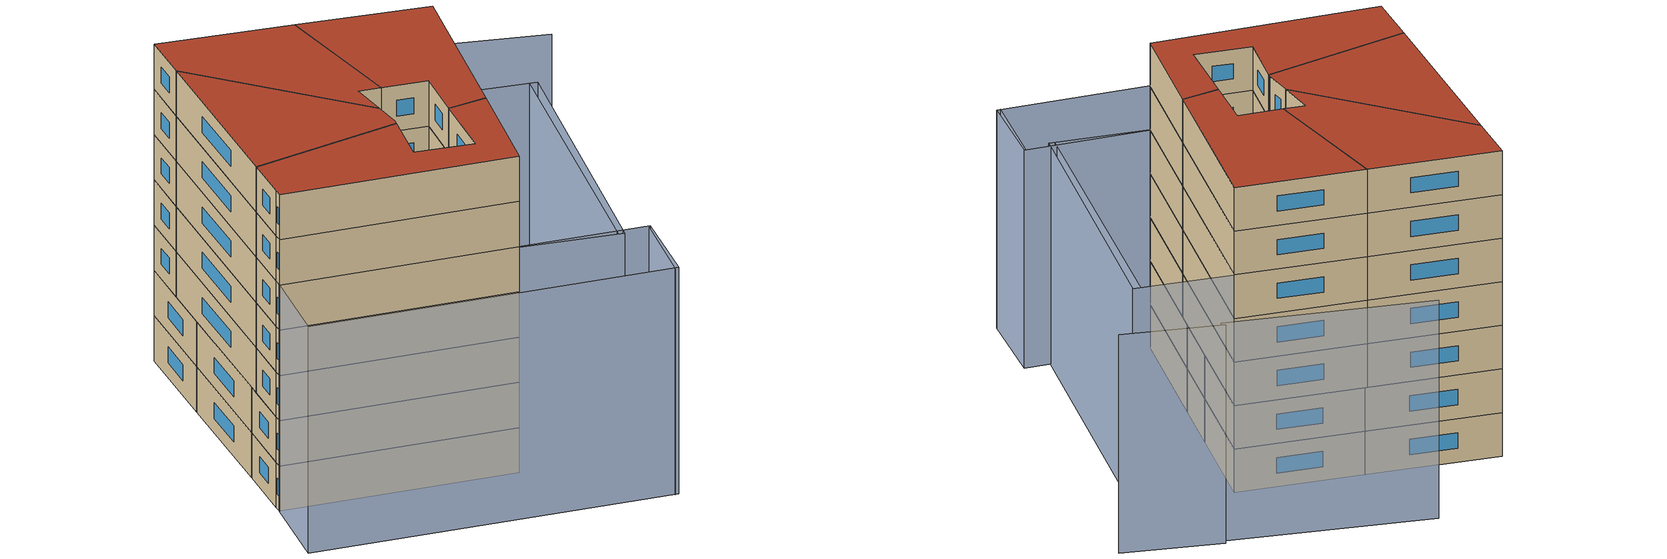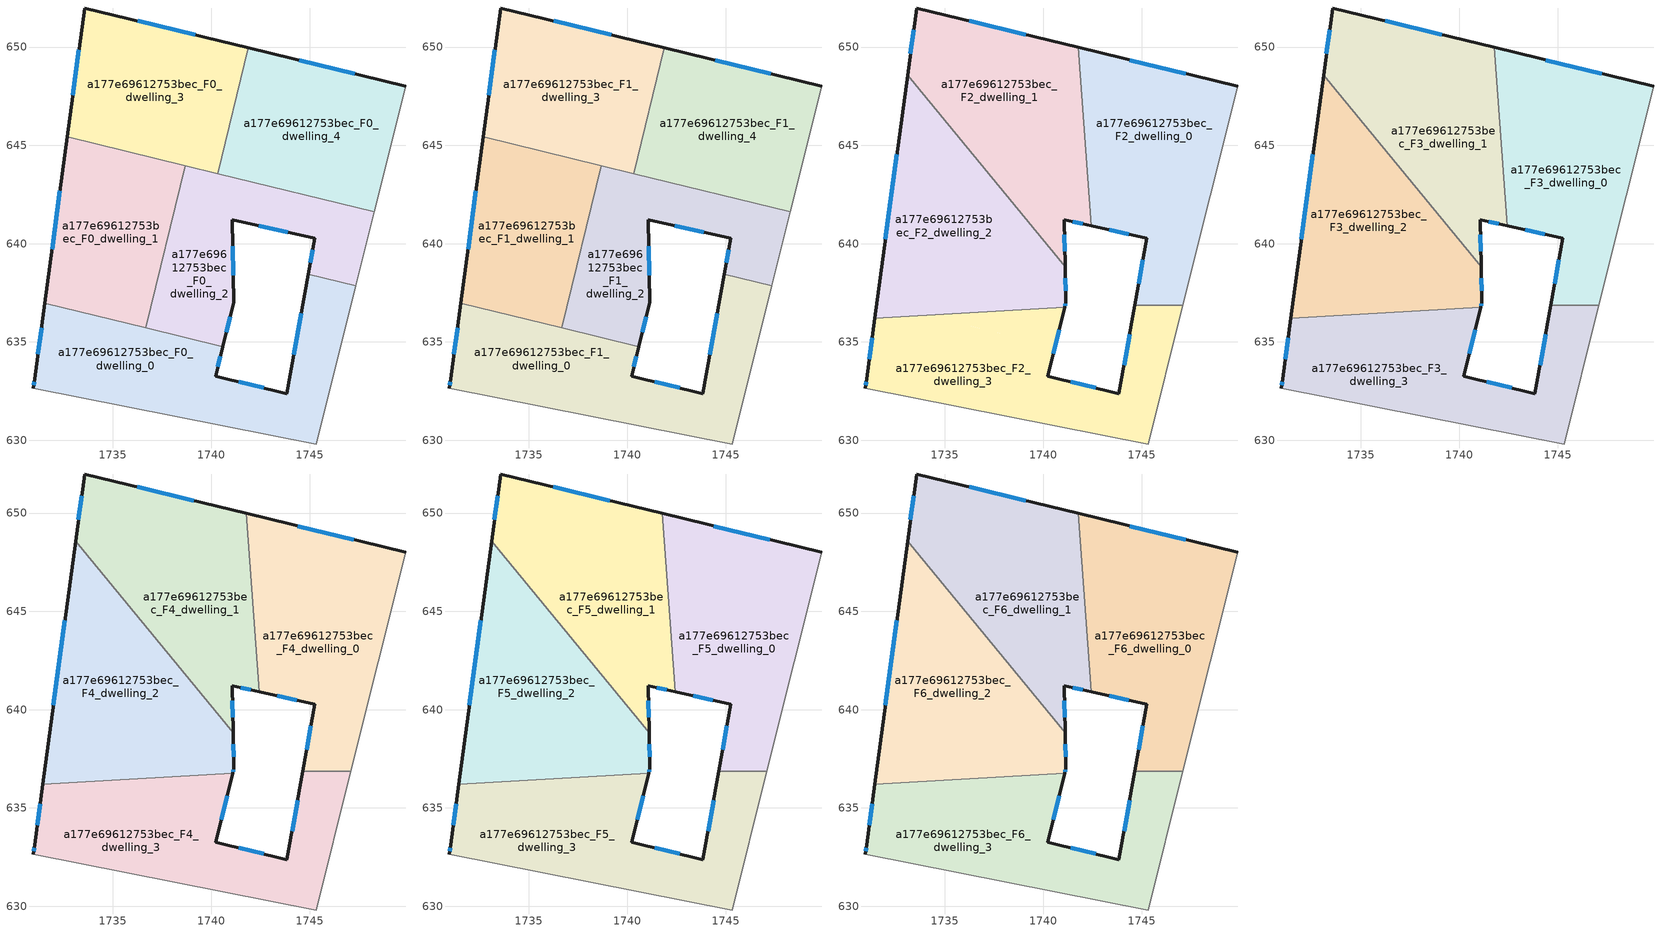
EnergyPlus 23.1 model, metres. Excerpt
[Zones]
a177e69612753bec_F0_dwelling_0
 floor ground (EU_floor_Construction): 1747.35,637.85 1745.34,629.81 1730.96,632.65 1731.02,633.12 1731.54,636.97 1740.59,634.76 1740.22,633.26 1743.85,632.37 1744.93,638.44 z0
 wall outside (EU_wall_Construction): 1731.54,636.97 1731.02,633.12 1730.96,632.65 / 1744.93,638.44 1743.85,632.37 1740.22,633.26 1740.59,634.76 z0:3
 wall adiabatic (EU_wall_Construction): 1730.96,632.65 1745.34,629.81 1747.35,637.85 z0:3
 wall to a177e69612753bec_F0_dwelling_2 (EU_wall_Construction): 1747.35,637.85 1744.93,638.44 / 1740.59,634.76 1736.68,635.72 z0:3
 wall to a177e69612753bec_F0_dwelling_1 (EU_wall_Construction): 1736.68,635.72 1731.54,636.97 z0:3
 window (EU_Window_Construction): 1731,632.97 1730.98,632.81 / 1731.37,635.72 1731.19,634.37 / 1740.34,633.75 1740.47,634.28 / 1742.67,632.66 1741.4,632.98 / 1744.58,636.47 1744.2,634.34 z0.97:2.03
a177e69612753bec_F0_dwelling_1
 floor ground (EU_floor_Construction): 1738.69,643.96 1736.68,635.72 1731.54,636.97 1732.68,645.43 z0
 wall outside (EU_wall_Construction): 1732.68,645.43 1731.54,636.97 z0:3
 wall to a177e69612753bec_F0_dwelling_2 (EU_wall_Construction): 1736.68,635.72 1738.69,643.96 z0:3
 wall to a177e69612753bec_F0_dwelling_3 (EU_wall_Construction): 1738.69,643.96 1732.68,645.43 z0:3
 window (EU_Window_Construction): 1732.31,642.69 1731.91,639.71 z0.97:2.03
a177e69612753bec_F0_dwelling_2
 floor ground (EU_floor_Construction): 1748.29,641.62 1747.35,637.85 1744.93,638.44 1745.26,640.28 1741.06,641.22 1741.15,637.02 1740.59,634.76 1736.68,635.72 1738.69,643.96 z0
 wall outside (EU_wall_Construction): 1740.59,634.76 1741.15,637.02 1741.06,641.22 1745.26,640.28 1744.93,638.44 z0:3
 wall adiabatic (EU_wall_Construction): 1747.35,637.85 1748.29,641.62 z0:3
 wall to a177e69612753bec_F0_dwelling_4 (EU_wall_Construction): 1748.29,641.62 1740.32,643.56 z0:3
 wall to a177e69612753bec_F0_dwelling_3 (EU_wall_Construction): 1740.32,643.56 1738.69,643.96 z0:3
 window (EU_Window_Construction): 1745.15,639.69 1745.04,639.04 / 1742.42,640.92 1743.9,640.59 / 1741.12,638.39 1741.09,639.86 / 1740.77,635.5 1740.97,636.29 z0.97:2.03
a177e69612753bec_F0_dwelling_3
 floor ground (EU_floor_Construction): 1741.88,649.96 1740.32,643.56 1732.68,645.43 1733.56,651.98 z0
 wall outside (EU_wall_Construction): 1741.88,649.96 1733.56,651.98 1732.68,645.43 z0:3
 wall to a177e69612753bec_F0_dwelling_4 (EU_wall_Construction): 1740.32,643.56 1741.88,649.96 z0:3
 window (EU_Window_Construction): 1739.18,650.61 1736.26,651.33 / 1733.27,649.86 1732.96,647.55 z0.97:2.03
a177e69612753bec_F0_dwelling_4
 floor ground (EU_floor_Construction): 1749.88,648 1748.29,641.62 1740.32,643.56 1741.88,649.96 z0
 wall outside (EU_wall_Construction): 1749.88,648 1741.88,649.96 z0:3
 wall adiabatic (EU_wall_Construction): 1748.29,641.62 1749.88,648 z0:3
 window (EU_Window_Construction): 1747.29,648.64 1744.47,649.32 z0.97:2.03
a177e69612753bec_F1_dwelling_0
 floor to a177e69612753bec_F0_dwelling_0 (EU_floor_Construction): 1747.35,637.85 1745.34,629.81 1730.96,632.65 1731.02,633.12 1731.54,636.97 1740.59,634.76 1740.22,633.26 1743.85,632.37 1744.93,638.44 z3
 wall outside (EU_wall_Construction): 1731.54,636.97 1731.02,633.12 1730.96,632.65 / 1744.93,638.44 1743.85,632.37 1740.22,633.26 1740.59,634.76 z3:6
 wall adiabatic (EU_wall_Construction): 1730.96,632.65 1745.34,629.81 1747.35,637.85 z3:6
 wall to a177e69612753bec_F1_dwelling_2 (EU_wall_Construction): 1747.35,637.85 1744.93,638.44 / 1740.59,634.76 1736.68,635.72 z3:6
 wall to a177e69612753bec_F1_dwelling_1 (EU_wall_Construction): 1736.68,635.72 1731.54,636.97 z3:6
 window (EU_Window_Construction): 1731,632.97 1730.98,632.81 / 1731.37,635.72 1731.19,634.37 / 1740.34,633.75 1740.47,634.28 / 1742.67,632.66 1741.4,632.98 / 1744.58,636.47 1744.2,634.34 z3.97:5.03
a177e69612753bec_F1_dwelling_1
 floor to a177e69612753bec_F0_dwelling_1 (EU_floor_Construction): 1738.69,643.96 1736.68,635.72 1731.54,636.97 1732.68,645.43 z3
 wall outside (EU_wall_Construction): 1732.68,645.43 1731.54,636.97 z3:6
 wall to a177e69612753bec_F1_dwelling_2 (EU_wall_Construction): 1736.68,635.72 1738.69,643.96 z3:6
 wall to a177e69612753bec_F1_dwelling_3 (EU_wall_Construction): 1738.69,643.96 1732.68,645.43 z3:6
 window (EU_Window_Construction): 1732.31,642.69 1731.91,639.71 z3.97:5.03
a177e69612753bec_F1_dwelling_2
 floor to a177e69612753bec_F0_dwelling_2 (EU_floor_Construction): 1748.29,641.62 1747.35,637.85 1744.93,638.44 1745.26,640.28 1741.06,641.22 1741.15,637.02 1740.59,634.76 1736.68,635.72 1738.69,643.96 z3
 wall outside (EU_wall_Construction): 1740.59,634.76 1741.15,637.02 1741.06,641.22 1745.26,640.28 1744.93,638.44 z3:6
 wall adiabatic (EU_wall_Construction): 1747.35,637.85 1748.29,641.62 z3:6
 wall to a177e69612753bec_F1_dwelling_4 (EU_wall_Construction): 1748.29,641.62 1740.32,643.56 z3:6
 wall to a177e69612753bec_F1_dwelling_3 (EU_wall_Construction): 1740.32,643.56 1738.69,643.96 z3:6
 window (EU_Window_Construction): 1745.15,639.69 1745.04,639.04 / 1742.42,640.92 1743.9,640.59 / 1741.12,638.39 1741.09,639.86 / 1740.77,635.5 1740.97,636.29 z3.97:5.03
a177e69612753bec_F1_dwelling_3
 floor to a177e69612753bec_F0_dwelling_3 (EU_floor_Construction): 1741.88,649.96 1740.32,643.56 1732.68,645.43 1733.56,651.98 z3
 wall outside (EU_wall_Construction): 1741.88,649.96 1733.56,651.98 1732.68,645.43 z3:6
 wall to a177e69612753bec_F1_dwelling_4 (EU_wall_Construction): 1740.32,643.56 1741.88,649.96 z3:6
 window (EU_Window_Construction): 1739.18,650.61 1736.26,651.33 / 1733.27,649.86 1732.96,647.55 z3.97:5.03
a177e69612753bec_F1_dwelling_4
 floor to a177e69612753bec_F0_dwelling_4 (EU_floor_Construction): 1749.88,648 1748.29,641.62 1740.32,643.56 1741.88,649.96 z3
 wall outside (EU_wall_Construction): 1749.88,648 1741.88,649.96 z3:6
 wall adiabatic (EU_wall_Construction): 1748.29,641.62 1749.88,648 z3:6
 window (EU_Window_Construction): 1747.29,648.64 1744.47,649.32 z3.97:5.03
a177e69612753bec_F2_dwelling_0
 floor to a177e69612753bec_F1_dwelling_4 (EU_floor_Construction): 1749.88,648 1748.29,641.62 1742.29,643.08 1741.81,649.66 1741.88,649.95 z6
 floor to a177e69612753bec_F1_dwelling_2 (EU_floor_Construction): 1748.29,641.62 1747.35,637.85 1744.93,638.44 1745.26,640.28 1742.45,640.91 1742.29,643.08 z6
 floor to a177e69612753bec_F1_dwelling_3 (EU_floor_Construction): 1741.88,649.95 1741.81,649.66 1741.79,649.98 z6
 floor to a177e69612753bec_F1_dwelling_0 (EU_floor_Construction): 1747.35,637.85 1747.1,636.86 1744.65,636.86 1744.93,638.44 z6
 wall outside (EU_wall_Construction): 1742.45,640.91 1745.26,640.28 1744.65,636.86 / 1749.88,648 1741.79,649.98 z6:9
 wall to a177e69612753bec_F2_dwelling_3 (EU_wall_Construction): 1744.65,636.86 1747.1,636.86 z6:9
 wall to a177e69612753bec_F2_dwelling_1 (EU_wall_Construction): 1741.79,649.98 1742.45,640.91 z6:9
 wall adiabatic (EU_wall_Construction): 1747.1,636.86 1749.88,648 z6:9
 window (EU_Window_Construction): 1745.06,639.17 1744.85,637.97 / 1743.36,640.71 1744.35,640.49 / 1747.26,648.64 1744.41,649.34 z6.97:8.03
a177e69612753bec_F2_dwelling_1
 floor to a177e69612753bec_F1_dwelling_3 (EU_floor_Construction): 1741.79,649.98 1741.81,649.66 1740.32,643.56 1736.43,644.51 1733.1,648.56 1733.56,651.98 z6
 floor to a177e69612753bec_F1_dwelling_4 (EU_floor_Construction): 1741.81,649.66 1742.29,643.08 1740.32,643.56 z6
 floor to a177e69612753bec_F1_dwelling_1 (EU_floor_Construction): 1738.69,643.96 1738.28,642.28 1736.43,644.51 z6
 floor to a177e69612753bec_F1_dwelling_2 (EU_floor_Construction): 1742.29,643.08 1742.45,640.91 1741.06,641.22 1741.11,638.84 1738.28,642.28 1738.69,643.96 z6
 wall outside (EU_wall_Construction): 1741.11,638.84 1741.06,641.22 1742.45,640.91 / 1741.79,649.98 1733.56,651.98 1733.1,648.56 z6:9
 wall to a177e69612753bec_F2_dwelling_2 (EU_wall_Construction): 1733.1,648.56 1741.11,638.84 z6:9
 window (EU_Window_Construction): 1741.51,641.12 1742,641.01 / 1741.09,639.61 1741.08,640.45 / 1733.41,650.87 1733.25,649.67 / 1739.12,650.63 1736.23,651.33 z6.97:8.03
a177e69612753bec_F2_dwelling_2
 floor to a177e69612753bec_F1_dwelling_1 (EU_floor_Construction): 1736.43,644.51 1738.28,642.28 1736.87,636.53 1734.03,636.36 1731.54,636.97 1732.68,645.43 z6
 floor to a177e69612753bec_F1_dwelling_2 (EU_floor_Construction): 1738.28,642.28 1741.11,638.84 1741.15,637.02 1741.08,636.76 1736.87,636.53 z6
 floor to a177e69612753bec_F1_dwelling_3 (EU_floor_Construction): 1733.1,648.56 1736.43,644.51 1732.68,645.43 z6
 floor to a177e69612753bec_F1_dwelling_0 (EU_floor_Construction): 1734.03,636.36 1731.44,636.22 1731.54,636.97 z6
 wall outside (EU_wall_Construction): 1741.08,636.76 1741.15,637.02 1741.11,638.84 / 1733.1,648.56 1731.44,636.22 z6:9
 wall to a177e69612753bec_F2_dwelling_3 (EU_wall_Construction): 1731.44,636.22 1741.08,636.76 z6:9
 window (EU_Window_Construction): 1741.14,637.61 1741.12,638.25 / 1741.11,636.85 1741.13,636.94 / 1732.56,644.56 1731.97,640.22 z6.97:8.03
a177e69612753bec_F2_dwelling_3
 floor to a177e69612753bec_F1_dwelling_0 (EU_floor_Construction): 1747.1,636.86 1745.34,629.81 1730.96,632.65 1731.02,633.12 1731.44,636.22 1734.03,636.36 1740.59,634.76 1740.22,633.26 1743.85,632.37 1744.65,636.86 z6
 floor to a177e69612753bec_F1_dwelling_1 (EU_floor_Construction): 1736.87,636.53 1736.68,635.72 1734.03,636.36 z6
 floor to a177e69612753bec_F1_dwelling_2 (EU_floor_Construction): 1741.08,636.76 1740.59,634.76 1736.68,635.72 1736.87,636.53 z6
 wall outside (EU_wall_Construction): 1744.65,636.86 1743.85,632.37 1740.22,633.26 1741.08,636.76 / 1731.44,636.22 1731.02,633.12 1730.96,632.65 z6:9
 wall adiabatic (EU_wall_Construction): 1730.96,632.65 1745.34,629.81 1747.1,636.86 z6:9
 window (EU_Window_Construction): 1740.5,634.4 1740.8,635.63 / 1742.67,632.66 1741.4,632.98 / 1744.39,635.41 1744.11,633.83 / 1731,632.97 1730.98,632.81 / 1731.3,635.21 1731.15,634.13 z6.97:8.03
a177e69612753bec_F3_dwelling_0
 floor to a177e69612753bec_F2_dwelling_0 (EU_floor_Construction): 1749.88,648 1747.1,636.86 1744.65,636.86 1745.26,640.28 1742.45,640.91 1741.79,649.98 z9
 wall outside (EU_wall_Construction): 1742.45,640.91 1745.26,640.28 1744.65,636.86 / 1749.88,648 1741.79,649.98 z9:12
 wall to a177e69612753bec_F3_dwelling_3 (EU_wall_Construction): 1744.65,636.86 1747.1,636.86 z9:12
 wall to a177e69612753bec_F3_dwelling_1 (EU_wall_Construction): 1741.79,649.98 1742.45,640.91 z9:12
 wall adiabatic (EU_wall_Construction): 1747.1,636.86 1749.88,648 z9:12
 window (EU_Window_Construction): 1745.06,639.17 1744.85,637.97 / 1743.36,640.71 1744.35,640.49 / 1747.26,648.64 1744.41,649.34 z9.97:11.03
a177e69612753bec_F3_dwelling_1
 floor to a177e69612753bec_F2_dwelling_1 (EU_floor_Construction): 1741.79,649.98 1742.45,640.91 1741.06,641.22 1741.11,638.84 1733.1,648.56 1733.56,651.98 z9
 wall outside (EU_wall_Construction): 1741.11,638.84 1741.06,641.22 1742.45,640.91 / 1741.79,649.98 1733.56,651.98 1733.1,648.56 z9:12
 wall to a177e69612753bec_F3_dwelling_2 (EU_wall_Construction): 1733.1,648.56 1741.11,638.84 z9:12
 window (EU_Window_Construction): 1741.51,641.12 1742,641.01 / 1741.09,639.61 1741.08,640.45 / 1733.41,650.87 1733.25,649.67 / 1739.12,650.63 1736.23,651.33 z9.97:11.03
a177e69612753bec_F3_dwelling_2
 floor to a177e69612753bec_F2_dwelling_2 (EU_floor_Construction): 1733.1,648.56 1741.11,638.84 1741.15,637.02 1741.08,636.76 1731.44,636.22 z9
 wall outside (EU_wall_Construction): 1741.08,636.76 1741.15,637.02 1741.11,638.84 / 1733.1,648.56 1731.44,636.22 z9:12
 wall to a177e69612753bec_F3_dwelling_3 (EU_wall_Construction): 1731.44,636.22 1741.08,636.76 z9:12
 window (EU_Window_Construction): 1741.14,637.61 1741.12,638.25 / 1741.11,636.85 1741.13,636.94 / 1732.56,644.56 1731.97,640.22 z9.97:11.03
a177e69612753bec_F3_dwelling_3
 floor to a177e69612753bec_F2_dwelling_3 (EU_floor_Construction): 1747.1,636.86 1745.34,629.81 1730.96,632.65 1731.02,633.12 1731.44,636.22 1741.08,636.76 1740.22,633.26 1743.85,632.37 1744.65,636.86 z9
 wall outside (EU_wall_Construction): 1744.65,636.86 1743.85,632.37 1740.22,633.26 1741.08,636.76 / 1731.44,636.22 1731.02,633.12 1730.96,632.65 z9:12
 wall adiabatic (EU_wall_Construction): 1730.96,632.65 1745.34,629.81 1747.1,636.86 z9:12
 window (EU_Window_Construction): 1740.5,634.4 1740.8,635.63 / 1742.67,632.66 1741.4,632.98 / 1744.39,635.41 1744.11,633.83 / 1731,632.97 1730.98,632.81 / 1731.3,635.21 1731.15,634.13 z9.97:11.03
a177e69612753bec_F4_dwelling_0
 floor to a177e69612753bec_F3_dwelling_0 (EU_floor_Construction): 1749.88,648 1747.1,636.86 1744.65,636.86 1745.26,640.28 1742.45,640.91 1741.79,649.98 z12
 wall outside (EU_wall_Construction): 1742.45,640.91 1745.26,640.28 1744.65,636.86 / 1749.88,648 1741.79,649.98 z12:15
 wall to a177e69612753bec_F4_dwelling_3 (EU_wall_Construction): 1744.65,636.86 1747.1,636.86 z12:15
 wall to a177e69612753bec_F4_dwelling_1 (EU_wall_Construction): 1741.79,649.98 1742.45,640.91 z12:15
 wall adiabatic (EU_wall_Construction): 1747.1,636.86 1749.88,648 z12:15
 window (EU_Window_Construction): 1745.06,639.17 1744.85,637.97 / 1743.36,640.71 1744.35,640.49 / 1747.26,648.64 1744.41,649.34 z12.97:14.03
a177e69612753bec_F4_dwelling_1
 floor to a177e69612753bec_F3_dwelling_1 (EU_floor_Construction): 1741.79,649.98 1742.45,640.91 1741.06,641.22 1741.11,638.84 1733.1,648.56 1733.56,651.98 z12
 wall outside (EU_wall_Construction): 1741.11,638.84 1741.06,641.22 1742.45,640.91 / 1741.79,649.98 1733.56,651.98 1733.1,648.56 z12:15
 wall to a177e69612753bec_F4_dwelling_2 (EU_wall_Construction): 1733.1,648.56 1741.11,638.84 z12:15
 window (EU_Window_Construction): 1741.51,641.12 1742,641.01 / 1741.09,639.61 1741.08,640.45 / 1733.41,650.87 1733.25,649.67 / 1739.12,650.63 1736.23,651.33 z12.97:14.03
a177e69612753bec_F4_dwelling_2
 floor to a177e69612753bec_F3_dwelling_2 (EU_floor_Construction): 1733.1,648.56 1741.11,638.84 1741.15,637.02 1741.08,636.76 1731.44,636.22 z12
 wall outside (EU_wall_Construction): 1741.08,636.76 1741.15,637.02 1741.11,638.84 / 1733.1,648.56 1731.44,636.22 z12:15
 wall to a177e69612753bec_F4_dwelling_3 (EU_wall_Construction): 1731.44,636.22 1741.08,636.76 z12:15
 window (EU_Window_Construction): 1741.14,637.61 1741.12,638.25 / 1741.11,636.85 1741.13,636.94 / 1732.56,644.56 1731.97,640.22 z12.97:14.03
a177e69612753bec_F4_dwelling_3
 floor to a177e69612753bec_F3_dwelling_3 (EU_floor_Construction): 1747.1,636.86 1745.34,629.81 1730.96,632.65 1731.02,633.12 1731.44,636.22 1741.08,636.76 1740.22,633.26 1743.85,632.37 1744.65,636.86 z12
 wall outside (EU_wall_Construction): 1744.65,636.86 1743.85,632.37 1740.22,633.26 1741.08,636.76 / 1731.44,636.22 1731.02,633.12 1730.96,632.65 z12:15
 wall adiabatic (EU_wall_Construction): 1730.96,632.65 1745.34,629.81 1747.1,636.86 z12:15
 window (EU_Window_Construction): 1740.5,634.4 1740.8,635.63 / 1742.67,632.66 1741.4,632.98 / 1744.39,635.41 1744.11,633.83 / 1731,632.97 1730.98,632.81 / 1731.3,635.21 1731.15,634.13 z12.97:14.03
a177e69612753bec_F5_dwelling_0
 floor to a177e69612753bec_F4_dwelling_0 (EU_floor_Construction): 1749.88,648 1747.1,636.86 1744.65,636.86 1745.26,640.28 1742.45,640.91 1741.79,649.98 z15
 wall outside (EU_wall_Construction): 1742.45,640.91 1745.26,640.28 1744.65,636.86 / 1749.88,648 1741.79,649.98 z15:18
 wall to a177e69612753bec_F5_dwelling_3 (EU_wall_Construction): 1744.65,636.86 1747.1,636.86 z15:18
 wall to a177e69612753bec_F5_dwelling_1 (EU_wall_Construction): 1741.79,649.98 1742.45,640.91 z15:18
 wall adiabatic (EU_wall_Construction): 1747.1,636.86 1749.88,648 z15:18
 window (EU_Window_Construction): 1745.06,639.17 1744.85,637.97 / 1743.36,640.71 1744.35,640.49 / 1747.26,648.64 1744.41,649.34 z15.97:17.03
a177e69612753bec_F5_dwelling_1
 floor to a177e69612753bec_F4_dwelling_1 (EU_floor_Construction): 1741.79,649.98 1742.45,640.91 1741.06,641.22 1741.11,638.84 1733.1,648.56 1733.56,651.98 z15
 wall outside (EU_wall_Construction): 1741.11,638.84 1741.06,641.22 1742.45,640.91 / 1741.79,649.98 1733.56,651.98 1733.1,648.56 z15:18
 wall to a177e69612753bec_F5_dwelling_2 (EU_wall_Construction): 1733.1,648.56 1741.11,638.84 z15:18
 window (EU_Window_Construction): 1741.51,641.12 1742,641.01 / 1741.09,639.61 1741.08,640.45 / 1733.41,650.87 1733.25,649.67 / 1739.12,650.63 1736.23,651.33 z15.97:17.03
a177e69612753bec_F5_dwelling_2
 floor to a177e69612753bec_F4_dwelling_2 (EU_floor_Construction): 1733.1,648.56 1741.11,638.84 1741.15,637.02 1741.08,636.76 1731.44,636.22 z15
 wall outside (EU_wall_Construction): 1741.08,636.76 1741.15,637.02 1741.11,638.84 / 1733.1,648.56 1731.44,636.22 z15:18
 wall to a177e69612753bec_F5_dwelling_3 (EU_wall_Construction): 1731.44,636.22 1741.08,636.76 z15:18
 window (EU_Window_Construction): 1741.14,637.61 1741.12,638.25 / 1741.11,636.85 1741.13,636.94 / 1732.56,644.56 1731.97,640.22 z15.97:17.03
a177e69612753bec_F5_dwelling_3
 floor to a177e69612753bec_F4_dwelling_3 (EU_floor_Construction): 1747.1,636.86 1745.34,629.81 1730.96,632.65 1731.02,633.12 1731.44,636.22 1741.08,636.76 1740.22,633.26 1743.85,632.37 1744.65,636.86 z15
 wall outside (EU_wall_Construction): 1744.65,636.86 1743.85,632.37 1740.22,633.26 1741.08,636.76 / 1731.44,636.22 1731.02,633.12 1730.96,632.65 z15:18
 wall adiabatic (EU_wall_Construction): 1730.96,632.65 1745.34,629.81 1747.1,636.86 z15:18
 window (EU_Window_Construction): 1740.5,634.4 1740.8,635.63 / 1742.67,632.66 1741.4,632.98 / 1744.39,635.41 1744.11,633.83 / 1731,632.97 1730.98,632.81 / 1731.3,635.21 1731.15,634.13 z15.97:17.03
a177e69612753bec_F6_dwelling_0
 floor to a177e69612753bec_F5_dwelling_0 (EU_floor_Construction): 1749.88,648 1747.1,636.86 1744.65,636.86 1745.26,640.28 1742.45,640.91 1741.79,649.98 z18
 wall outside (EU_wall_Construction): 1742.45,640.91 1745.26,640.28 1744.65,636.86 / 1749.88,648 1741.79,649.98 z18:21
 wall to a177e69612753bec_F6_dwelling_3 (EU_wall_Construction): 1744.65,636.86 1747.1,636.86 z18:21
 wall to a177e69612753bec_F6_dwelling_1 (EU_wall_Construction): 1741.79,649.98 1742.45,640.91 z18:21
 wall adiabatic (EU_wall_Construction): 1747.1,636.86 1749.88,648 z18:21
 window (EU_Window_Construction): 1745.06,639.17 1744.85,637.97 / 1743.36,640.71 1744.35,640.49 / 1747.26,648.64 1744.41,649.34 z18.97:20.03
 roof outside (EU_roof_Construction): 1747.1,636.86 1749.88,648 1741.79,649.98 1742.45,640.91 1745.26,640.28 1744.65,636.86 z21
a177e69612753bec_F6_dwelling_1
 floor to a177e69612753bec_F5_dwelling_1 (EU_floor_Construction): 1741.79,649.98 1742.45,640.91 1741.06,641.22 1741.11,638.84 1733.1,648.56 1733.56,651.98 z18
 wall outside (EU_wall_Construction): 1741.11,638.84 1741.06,641.22 1742.45,640.91 / 1741.79,649.98 1733.56,651.98 1733.1,648.56 z18:21
 wall to a177e69612753bec_F6_dwelling_2 (EU_wall_Construction): 1733.1,648.56 1741.11,638.84 z18:21
 window (EU_Window_Construction): 1741.51,641.12 1742,641.01 / 1741.09,639.61 1741.08,640.45 / 1733.41,650.87 1733.25,649.67 / 1739.12,650.63 1736.23,651.33 z18.97:20.03
 roof outside (EU_roof_Construction): 1741.11,638.84 1741.06,641.22 1742.45,640.91 1741.79,649.98 1733.56,651.98 1733.1,648.56 z21
a177e69612753bec_F6_dwelling_2
 floor to a177e69612753bec_F5_dwelling_2 (EU_floor_Construction): 1733.1,648.56 1741.11,638.84 1741.15,637.02 1741.08,636.76 1731.44,636.22 z18
 wall outside (EU_wall_Construction): 1741.08,636.76 1741.15,637.02 1741.11,638.84 / 1733.1,648.56 1731.44,636.22 z18:21
 wall to a177e69612753bec_F6_dwelling_3 (EU_wall_Construction): 1731.44,636.22 1741.08,636.76 z18:21
 window (EU_Window_Construction): 1741.14,637.61 1741.12,638.25 / 1741.11,636.85 1741.13,636.94 / 1732.56,644.56 1731.97,640.22 z18.97:20.03
 roof outside (EU_roof_Construction): 1741.08,636.76 1741.15,637.02 1741.11,638.84 1733.1,648.56 1731.44,636.22 z21
a177e69612753bec_F6_dwelling_3
 floor to a177e69612753bec_F5_dwelling_3 (EU_floor_Construction): 1747.1,636.86 1745.34,629.81 1730.96,632.65 1731.02,633.12 1731.44,636.22 1741.08,636.76 1740.22,633.26 1743.85,632.37 1744.65,636.86 z18
 wall outside (EU_wall_Construction): 1744.65,636.86 1743.85,632.37 1740.22,633.26 1741.08,636.76 / 1731.44,636.22 1731.02,633.12 1730.96,632.65 z18:21
 wall adiabatic (EU_wall_Construction): 1730.96,632.65 1745.34,629.81 1747.1,636.86 z18:21
 window (EU_Window_Construction): 1740.5,634.4 1740.8,635.63 / 1742.67,632.66 1741.4,632.98 / 1744.39,635.41 1744.11,633.83 / 1731,632.97 1730.98,632.81 / 1731.3,635.21 1731.15,634.13 z18.97:20.03
 roof outside (EU_roof_Construction): 1745.34,629.81 1747.1,636.86 1744.65,636.86 1743.85,632.37 1740.22,633.26 1741.08,636.76 1731.44,636.22 1731.02,633.12 1730.96,632.65 z21
shading: 1751.92,623.04 1753.09,628.21 / 1751.11,628.31 1755.56,646.63 / 1759.6,651.1 1753.4,653.18 / 1753.55,652.88 1740.71,656.85 / 1752.16,623.07 1729.93,627.49 / 1729.93,627.49 1730.96,632.67 / 1730.96,632.67 1753.19,628.25 / 1753.19,628.25 1752.16,623.07 / 1745.33,629.75 1749.89,648.04 / 1749.89,648.04 1756.03,646.51 / 1756.03,646.51 1751.48,628.22 / 1751.48,628.22 1745.33,629.75 z0:15
[Building]
EU S2 Campaign: North Axis=0; Terrain=City; Solar Distribution=FullExterior
[Site:Location]
Bologna: Latitude=44.5; Longitude=11.25; Time Zone=1; Elevation=37
[SizingPeriod:WeatherFileDays]
AnnualSizingPeriod: Begin Month=1; Begin Day of Month=1; End Month=12; End Day of Month=31; Day of Week for Start Day=Monday; Use Weather File Daylight Saving Period=No; Use Weather File Rain and Snow Indicators=No
[MATERIAL]
EU_InternalMass_Material: Roughness=MediumRough; Thickness=0.1; Conductivity=1; Density=1800; Specific Heat=900; Thermal Absorptance=0.9; Solar Absorptance=0.7; Visible Absorptance=0.7
[MATERIAL:NOMASS] Roughness=MediumRough; Thermal Absorptance=0.9; Solar Absorptance=0.7; Visible Absorptance=0.7
Name | Thermal Resistance
EU_wall_NoMass | 0.779417
EU_roof_NoMass | 0.435466
EU_floor_NoMass | 0.588222
[WINDOWMATERIAL:SIMPLEGLAZINGSYSTEM]
EU_Window_SimpleGlazing: UFactor=5.16242; Solar Heat Gain Coefficient=0.85; Visible Transmittance=0.85
[CONSTRUCTION]
EU_wall_Construction: EU_wall_NoMass
EU_roof_Construction: EU_roof_NoMass
EU_floor_Construction: EU_floor_NoMass
EU_InternalMass_Construction: EU_InternalMass_Material
EU_Window_Construction: EU_Window_SimpleGlazing
[ZONE] Type=1; Multiplier=1; Ceiling Height=autocalculate; Floor Area=autocalculate; Part of Total Floor Area=Yes
Name | Volume
a177e69612753bec_F0_dwelling_0; a177e69612753bec_F1_dwelling_0 | 194.349
a177e69612753bec_F2_dwelling_0; a177e69612753bec_F3_dwelling_0; a177e69612753bec_F4_dwelling_0; a177e69612753bec_F5_dwelling_0; a177e69612753bec_F6_dwelling_0 | 202.692
a177e69612753bec_F0_dwelling_1; a177e69612753bec_F1_dwelling_1 | 146.065
a177e69612753bec_F2_dwelling_1; a177e69612753bec_F3_dwelling_1; a177e69612753bec_F4_dwelling_1; a177e69612753bec_F5_dwelling_1; a177e69612753bec_F6_dwelling_1 | 202.686
a177e69612753bec_F0_dwelling_2; a177e69612753bec_F1_dwelling_2 | 146.054
a177e69612753bec_F2_dwelling_2; a177e69612753bec_F3_dwelling_2; a177e69612753bec_F4_dwelling_2; a177e69612753bec_F5_dwelling_2; a177e69612753bec_F6_dwelling_2 | 202.689
a177e69612753bec_F0_dwelling_3; a177e69612753bec_F1_dwelling_3 | 162.144
a177e69612753bec_F2_dwelling_3; a177e69612753bec_F3_dwelling_3; a177e69612753bec_F4_dwelling_3; a177e69612753bec_F5_dwelling_3; a177e69612753bec_F6_dwelling_3 | 202.677
a177e69612753bec_F0_dwelling_4; a177e69612753bec_F1_dwelling_4 | 162.163
[INTERNALMASS] Construction=EU_InternalMass_Construction
Name | Zone or ZoneList | Surface Area
a177e69612753bec_F0_dwelling_0_EU_InternalMass | a177e69612753bec_F0_dwelling_0 | 64.7831
a177e69612753bec_F0_dwelling_1_EU_InternalMass | a177e69612753bec_F0_dwelling_1 | 48.6882
a177e69612753bec_F0_dwelling_2_EU_InternalMass | a177e69612753bec_F0_dwelling_2 | 48.6855
a177e69612753bec_F0_dwelling_3_EU_InternalMass | a177e69612753bec_F0_dwelling_3 | 54.0493
a177e69612753bec_F0_dwelling_4_EU_InternalMass | a177e69612753bec_F0_dwelling_4 | 54.0528
a177e69612753bec_F1_dwelling_0_EU_InternalMass | a177e69612753bec_F1_dwelling_0 | 64.7831
a177e69612753bec_F1_dwelling_1_EU_InternalMass | a177e69612753bec_F1_dwelling_1 | 48.6882
a177e69612753bec_F1_dwelling_2_EU_InternalMass | a177e69612753bec_F1_dwelling_2 | 48.6855
a177e69612753bec_F1_dwelling_3_EU_InternalMass | a177e69612753bec_F1_dwelling_3 | 54.0493
a177e69612753bec_F1_dwelling_4_EU_InternalMass | a177e69612753bec_F1_dwelling_4 | 54.0528
a177e69612753bec_F2_dwelling_0_EU_InternalMass | a177e69612753bec_F2_dwelling_0 | 67.564
a177e69612753bec_F2_dwelling_1_EU_InternalMass | a177e69612753bec_F2_dwelling_1 | 67.5618
a177e69612753bec_F2_dwelling_2_EU_InternalMass | a177e69612753bec_F2_dwelling_2 | 67.5631
a177e69612753bec_F2_dwelling_3_EU_InternalMass | a177e69612753bec_F2_dwelling_3 | 67.5594
a177e69612753bec_F3_dwelling_0_EU_InternalMass | a177e69612753bec_F3_dwelling_0 | 67.564
a177e69612753bec_F3_dwelling_1_EU_InternalMass | a177e69612753bec_F3_dwelling_1 | 67.5618
a177e69612753bec_F3_dwelling_2_EU_InternalMass | a177e69612753bec_F3_dwelling_2 | 67.5631
a177e69612753bec_F3_dwelling_3_EU_InternalMass | a177e69612753bec_F3_dwelling_3 | 67.5594
a177e69612753bec_F4_dwelling_0_EU_InternalMass | a177e69612753bec_F4_dwelling_0 | 67.564
a177e69612753bec_F4_dwelling_1_EU_InternalMass | a177e69612753bec_F4_dwelling_1 | 67.5618
a177e69612753bec_F4_dwelling_2_EU_InternalMass | a177e69612753bec_F4_dwelling_2 | 67.5631
a177e69612753bec_F4_dwelling_3_EU_InternalMass | a177e69612753bec_F4_dwelling_3 | 67.5594
a177e69612753bec_F5_dwelling_0_EU_InternalMass | a177e69612753bec_F5_dwelling_0 | 67.564
a177e69612753bec_F5_dwelling_1_EU_InternalMass | a177e69612753bec_F5_dwelling_1 | 67.5618
a177e69612753bec_F5_dwelling_2_EU_InternalMass | a177e69612753bec_F5_dwelling_2 | 67.5631
a177e69612753bec_F5_dwelling_3_EU_InternalMass | a177e69612753bec_F5_dwelling_3 | 67.5594
a177e69612753bec_F6_dwelling_0_EU_InternalMass | a177e69612753bec_F6_dwelling_0 | 67.564
a177e69612753bec_F6_dwelling_1_EU_InternalMass | a177e69612753bec_F6_dwelling_1 | 67.5618
a177e69612753bec_F6_dwelling_2_EU_InternalMass | a177e69612753bec_F6_dwelling_2 | 67.5631
a177e69612753bec_F6_dwelling_3_EU_InternalMass | a177e69612753bec_F6_dwelling_3 | 67.5594
[OTHEREQUIPMENT] Fuel Type=Electricity; Design Level Calculation Method=Watts/Area; Power per Zone Floor Area=1; Fraction Latent=0; Fraction Radiant=0; Fraction Lost=0; Carbon Dioxide Generation Rate=0; EndUse Subcategory=EU_Step8_InternalGains
Name | Zone or ZoneList or Space or SpaceList | Schedule
EU_Step8_InternalGain_a177e69612753bec_F0_dwelling_0_f000 | a177e69612753bec_F0_dwelling_0 | EU_Step8_GainSchedule_a177e69612753bec_F0_dwelling_0_f000
EU_Step8_InternalGain_a177e69612753bec_F0_dwelling_1_f000 | a177e69612753bec_F0_dwelling_1 | EU_Step8_GainSchedule_a177e69612753bec_F0_dwelling_1_f000
EU_Step8_InternalGain_a177e69612753bec_F0_dwelling_2_f000 | a177e69612753bec_F0_dwelling_2 | EU_Step8_GainSchedule_a177e69612753bec_F0_dwelling_2_f000
EU_Step8_InternalGain_a177e69612753bec_F0_dwelling_3_f000 | a177e69612753bec_F0_dwelling_3 | EU_Step8_GainSchedule_a177e69612753bec_F0_dwelling_3_f000
EU_Step8_InternalGain_a177e69612753bec_F0_dwelling_4_f000 | a177e69612753bec_F0_dwelling_4 | EU_Step8_GainSchedule_a177e69612753bec_F0_dwelling_4_f000
EU_Step8_InternalGain_a177e69612753bec_F1_dwelling_0_f000 | a177e69612753bec_F1_dwelling_0 | EU_Step8_GainSchedule_a177e69612753bec_F1_dwelling_0_f000
EU_Step8_InternalGain_a177e69612753bec_F1_dwelling_1_f000 | a177e69612753bec_F1_dwelling_1 | EU_Step8_GainSchedule_a177e69612753bec_F1_dwelling_1_f000
EU_Step8_InternalGain_a177e69612753bec_F1_dwelling_2_f000 | a177e69612753bec_F1_dwelling_2 | EU_Step8_GainSchedule_a177e69612753bec_F1_dwelling_2_f000
EU_Step8_InternalGain_a177e69612753bec_F1_dwelling_3_f000 | a177e69612753bec_F1_dwelling_3 | EU_Step8_GainSchedule_a177e69612753bec_F1_dwelling_3_f000
EU_Step8_InternalGain_a177e69612753bec_F1_dwelling_4_f000 | a177e69612753bec_F1_dwelling_4 | EU_Step8_GainSchedule_a177e69612753bec_F1_dwelling_4_f000
EU_Step8_InternalGain_a177e69612753bec_F2_dwelling_0_f000 | a177e69612753bec_F2_dwelling_0 | EU_Step8_GainSchedule_a177e69612753bec_F2_dwelling_0_f000
EU_Step8_InternalGain_a177e69612753bec_F2_dwelling_1_f000 | a177e69612753bec_F2_dwelling_1 | EU_Step8_GainSchedule_a177e69612753bec_F2_dwelling_1_f000
EU_Step8_InternalGain_a177e69612753bec_F2_dwelling_2_f000 | a177e69612753bec_F2_dwelling_2 | EU_Step8_GainSchedule_a177e69612753bec_F2_dwelling_2_f000
EU_Step8_InternalGain_a177e69612753bec_F2_dwelling_3_f000 | a177e69612753bec_F2_dwelling_3 | EU_Step8_GainSchedule_a177e69612753bec_F2_dwelling_3_f000
EU_Step8_InternalGain_a177e69612753bec_F3_dwelling_0_f000 | a177e69612753bec_F3_dwelling_0 | EU_Step8_GainSchedule_a177e69612753bec_F3_dwelling_0_f000
EU_Step8_InternalGain_a177e69612753bec_F3_dwelling_1_f000 | a177e69612753bec_F3_dwelling_1 | EU_Step8_GainSchedule_a177e69612753bec_F3_dwelling_1_f000
EU_Step8_InternalGain_a177e69612753bec_F3_dwelling_2_f000 | a177e69612753bec_F3_dwelling_2 | EU_Step8_GainSchedule_a177e69612753bec_F3_dwelling_2_f000
EU_Step8_InternalGain_a177e69612753bec_F3_dwelling_3_f000 | a177e69612753bec_F3_dwelling_3 | EU_Step8_GainSchedule_a177e69612753bec_F3_dwelling_3_f000
EU_Step8_InternalGain_a177e69612753bec_F4_dwelling_0_f000 | a177e69612753bec_F4_dwelling_0 | EU_Step8_GainSchedule_a177e69612753bec_F4_dwelling_0_f000
EU_Step8_InternalGain_a177e69612753bec_F4_dwelling_1_f000 | a177e69612753bec_F4_dwelling_1 | EU_Step8_GainSchedule_a177e69612753bec_F4_dwelling_1_f000
EU_Step8_InternalGain_a177e69612753bec_F4_dwelling_2_f000 | a177e69612753bec_F4_dwelling_2 | EU_Step8_GainSchedule_a177e69612753bec_F4_dwelling_2_f000
EU_Step8_InternalGain_a177e69612753bec_F4_dwelling_3_f000 | a177e69612753bec_F4_dwelling_3 | EU_Step8_GainSchedule_a177e69612753bec_F4_dwelling_3_f000
EU_Step8_InternalGain_a177e69612753bec_F5_dwelling_0_f000 | a177e69612753bec_F5_dwelling_0 | EU_Step8_GainSchedule_a177e69612753bec_F5_dwelling_0_f000
EU_Step8_InternalGain_a177e69612753bec_F5_dwelling_1_f000 | a177e69612753bec_F5_dwelling_1 | EU_Step8_GainSchedule_a177e69612753bec_F5_dwelling_1_f000
EU_Step8_InternalGain_a177e69612753bec_F5_dwelling_2_f000 | a177e69612753bec_F5_dwelling_2 | EU_Step8_GainSchedule_a177e69612753bec_F5_dwelling_2_f000
EU_Step8_InternalGain_a177e69612753bec_F5_dwelling_3_f000 | a177e69612753bec_F5_dwelling_3 | EU_Step8_GainSchedule_a177e69612753bec_F5_dwelling_3_f000
EU_Step8_InternalGain_a177e69612753bec_F6_dwelling_0_f000 | a177e69612753bec_F6_dwelling_0 | EU_Step8_GainSchedule_a177e69612753bec_F6_dwelling_0_f000
EU_Step8_InternalGain_a177e69612753bec_F6_dwelling_1_f000 | a177e69612753bec_F6_dwelling_1 | EU_Step8_GainSchedule_a177e69612753bec_F6_dwelling_1_f000
EU_Step8_InternalGain_a177e69612753bec_F6_dwelling_2_f000 | a177e69612753bec_F6_dwelling_2 | EU_Step8_GainSchedule_a177e69612753bec_F6_dwelling_2_f000
EU_Step8_InternalGain_a177e69612753bec_F6_dwelling_3_f000 | a177e69612753bec_F6_dwelling_3 | EU_Step8_GainSchedule_a177e69612753bec_F6_dwelling_3_f000
[ZONEVENTILATION:DESIGNFLOWRATE] Schedule=EU_AlwaysOn; Design Flow Rate Calculation Method=AirChanges/Hour; Air Changes per Hour=0.712058; Ventilation Type=Natural; Fan Pressure Rise=0; Fan Total Efficiency=1; Constant Term Coefficient=1; Temperature Term Coefficient=0; Velocity Term Coefficient=0; Velocity Squared Term Coefficient=0; Minimum Indoor Temperature=-100; Maximum Indoor Temperature=100; Delta Temperature=-100; Minimum Outdoor Temperature=-100; Maximum Outdoor Temperature=100; Maximum Wind Speed=40
Name | Zone or ZoneList or Space or SpaceList
EU_ConstantAir_a177e69612753bec_F0_dwelling_0 | a177e69612753bec_F0_dwelling_0
EU_ConstantAir_a177e69612753bec_F0_dwelling_1 | a177e69612753bec_F0_dwelling_1
EU_ConstantAir_a177e69612753bec_F0_dwelling_2 | a177e69612753bec_F0_dwelling_2
EU_ConstantAir_a177e69612753bec_F0_dwelling_3 | a177e69612753bec_F0_dwelling_3
EU_ConstantAir_a177e69612753bec_F0_dwelling_4 | a177e69612753bec_F0_dwelling_4
EU_ConstantAir_a177e69612753bec_F1_dwelling_0 | a177e69612753bec_F1_dwelling_0
EU_ConstantAir_a177e69612753bec_F1_dwelling_1 | a177e69612753bec_F1_dwelling_1
EU_ConstantAir_a177e69612753bec_F1_dwelling_2 | a177e69612753bec_F1_dwelling_2
EU_ConstantAir_a177e69612753bec_F1_dwelling_3 | a177e69612753bec_F1_dwelling_3
EU_ConstantAir_a177e69612753bec_F1_dwelling_4 | a177e69612753bec_F1_dwelling_4
EU_ConstantAir_a177e69612753bec_F2_dwelling_0 | a177e69612753bec_F2_dwelling_0
EU_ConstantAir_a177e69612753bec_F2_dwelling_1 | a177e69612753bec_F2_dwelling_1
EU_ConstantAir_a177e69612753bec_F2_dwelling_2 | a177e69612753bec_F2_dwelling_2
EU_ConstantAir_a177e69612753bec_F2_dwelling_3 | a177e69612753bec_F2_dwelling_3
EU_ConstantAir_a177e69612753bec_F3_dwelling_0 | a177e69612753bec_F3_dwelling_0
EU_ConstantAir_a177e69612753bec_F3_dwelling_1 | a177e69612753bec_F3_dwelling_1
EU_ConstantAir_a177e69612753bec_F3_dwelling_2 | a177e69612753bec_F3_dwelling_2
EU_ConstantAir_a177e69612753bec_F3_dwelling_3 | a177e69612753bec_F3_dwelling_3
EU_ConstantAir_a177e69612753bec_F4_dwelling_0 | a177e69612753bec_F4_dwelling_0
EU_ConstantAir_a177e69612753bec_F4_dwelling_1 | a177e69612753bec_F4_dwelling_1
EU_ConstantAir_a177e69612753bec_F4_dwelling_2 | a177e69612753bec_F4_dwelling_2
EU_ConstantAir_a177e69612753bec_F4_dwelling_3 | a177e69612753bec_F4_dwelling_3
EU_ConstantAir_a177e69612753bec_F5_dwelling_0 | a177e69612753bec_F5_dwelling_0
EU_ConstantAir_a177e69612753bec_F5_dwelling_1 | a177e69612753bec_F5_dwelling_1
EU_ConstantAir_a177e69612753bec_F5_dwelling_2 | a177e69612753bec_F5_dwelling_2
EU_ConstantAir_a177e69612753bec_F5_dwelling_3 | a177e69612753bec_F5_dwelling_3
EU_ConstantAir_a177e69612753bec_F6_dwelling_0 | a177e69612753bec_F6_dwelling_0
EU_ConstantAir_a177e69612753bec_F6_dwelling_1 | a177e69612753bec_F6_dwelling_1
EU_ConstantAir_a177e69612753bec_F6_dwelling_2 | a177e69612753bec_F6_dwelling_2
EU_ConstantAir_a177e69612753bec_F6_dwelling_3 | a177e69612753bec_F6_dwelling_3
[HVACTEMPLATE:THERMOSTAT] Constant Heating Setpoint=20; Constant Cooling Setpoint=50
EU_HeatOnly_a177e69612753bec_F0_dwelling_0; EU_HeatOnly_a177e69612753bec_F0_dwelling_1; EU_HeatOnly_a177e69612753bec_F0_dwelling_2; EU_HeatOnly_a177e69612753bec_F0_dwelling_3; EU_HeatOnly_a177e69612753bec_F0_dwelling_4; EU_HeatOnly_a177e69612753bec_F1_dwelling_0; EU_HeatOnly_a177e69612753bec_F1_dwelling_1; EU_HeatOnly_a177e69612753bec_F1_dwelling_2; EU_HeatOnly_a177e69612753bec_F1_dwelling_3; EU_HeatOnly_a177e69612753bec_F1_dwelling_4; EU_HeatOnly_a177e69612753bec_F2_dwelling_0; EU_HeatOnly_a177e69612753bec_F2_dwelling_1; EU_HeatOnly_a177e69612753bec_F2_dwelling_2; EU_HeatOnly_a177e69612753bec_F2_dwelling_3; EU_HeatOnly_a177e69612753bec_F3_dwelling_0; EU_HeatOnly_a177e69612753bec_F3_dwelling_1; EU_HeatOnly_a177e69612753bec_F3_dwelling_2; EU_HeatOnly_a177e69612753bec_F3_dwelling_3; EU_HeatOnly_a177e69612753bec_F4_dwelling_0; EU_HeatOnly_a177e69612753bec_F4_dwelling_1; EU_HeatOnly_a177e69612753bec_F4_dwelling_2; EU_HeatOnly_a177e69612753bec_F4_dwelling_3; EU_HeatOnly_a177e69612753bec_F5_dwelling_0; EU_HeatOnly_a177e69612753bec_F5_dwelling_1; EU_HeatOnly_a177e69612753bec_F5_dwelling_2; EU_HeatOnly_a177e69612753bec_F5_dwelling_3; EU_HeatOnly_a177e69612753bec_F6_dwelling_0; EU_HeatOnly_a177e69612753bec_F6_dwelling_1; EU_HeatOnly_a177e69612753bec_F6_dwelling_2; EU_HeatOnly_a177e69612753bec_F6_dwelling_3
[HVACTEMPLATE:ZONE:IDEALLOADSAIRSYSTEM] System Availability Schedule=EU_AlwaysOn; Maximum Heating Supply Air Temperature=50; Minimum Cooling Supply Air Temperature=13; Maximum Heating Supply Air Humidity Ratio=0.0156; Minimum Cooling Supply Air Humidity Ratio=0.0077; Heating Limit=NoLimit; Cooling Limit=NoLimit; Heating Availability Schedule=EU_AlwaysOn; Cooling Availability Schedule=EU_CoolingOff; Dehumidification Control Type=ConstantSensibleHeatRatio; Cooling Sensible Heat Ratio=0.7; Dehumidification Setpoint=60; Humidification Control Type=None; Humidification Setpoint=30; Outdoor Air Method=None; Outdoor Air Flow Rate per Person=0.00944; Outdoor Air Flow Rate per Zone Floor Area=0; Outdoor Air Flow Rate per Zone=0; Demand Controlled Ventilation Type=None; Outdoor Air Economizer Type=NoEconomizer; Heat Recovery Type=None; Sensible Heat Recovery Effectiveness=0.7; Latent Heat Recovery Effectiveness=0.65
Name | Template Thermostat
a177e69612753bec_F0_dwelling_0 | EU_HeatOnly_a177e69612753bec_F0_dwelling_0
a177e69612753bec_F0_dwelling_1 | EU_HeatOnly_a177e69612753bec_F0_dwelling_1
a177e69612753bec_F0_dwelling_2 | EU_HeatOnly_a177e69612753bec_F0_dwelling_2
a177e69612753bec_F0_dwelling_3 | EU_HeatOnly_a177e69612753bec_F0_dwelling_3
a177e69612753bec_F0_dwelling_4 | EU_HeatOnly_a177e69612753bec_F0_dwelling_4
a177e69612753bec_F1_dwelling_0 | EU_HeatOnly_a177e69612753bec_F1_dwelling_0
a177e69612753bec_F1_dwelling_1 | EU_HeatOnly_a177e69612753bec_F1_dwelling_1
a177e69612753bec_F1_dwelling_2 | EU_HeatOnly_a177e69612753bec_F1_dwelling_2
a177e69612753bec_F1_dwelling_3 | EU_HeatOnly_a177e69612753bec_F1_dwelling_3
a177e69612753bec_F1_dwelling_4 | EU_HeatOnly_a177e69612753bec_F1_dwelling_4
a177e69612753bec_F2_dwelling_0 | EU_HeatOnly_a177e69612753bec_F2_dwelling_0
a177e69612753bec_F2_dwelling_1 | EU_HeatOnly_a177e69612753bec_F2_dwelling_1
a177e69612753bec_F2_dwelling_2 | EU_HeatOnly_a177e69612753bec_F2_dwelling_2
a177e69612753bec_F2_dwelling_3 | EU_HeatOnly_a177e69612753bec_F2_dwelling_3
a177e69612753bec_F3_dwelling_0 | EU_HeatOnly_a177e69612753bec_F3_dwelling_0
a177e69612753bec_F3_dwelling_1 | EU_HeatOnly_a177e69612753bec_F3_dwelling_1
a177e69612753bec_F3_dwelling_2 | EU_HeatOnly_a177e69612753bec_F3_dwelling_2
a177e69612753bec_F3_dwelling_3 | EU_HeatOnly_a177e69612753bec_F3_dwelling_3
a177e69612753bec_F4_dwelling_0 | EU_HeatOnly_a177e69612753bec_F4_dwelling_0
a177e69612753bec_F4_dwelling_1 | EU_HeatOnly_a177e69612753bec_F4_dwelling_1
a177e69612753bec_F4_dwelling_2 | EU_HeatOnly_a177e69612753bec_F4_dwelling_2
a177e69612753bec_F4_dwelling_3 | EU_HeatOnly_a177e69612753bec_F4_dwelling_3
a177e69612753bec_F5_dwelling_0 | EU_HeatOnly_a177e69612753bec_F5_dwelling_0
a177e69612753bec_F5_dwelling_1 | EU_HeatOnly_a177e69612753bec_F5_dwelling_1
a177e69612753bec_F5_dwelling_2 | EU_HeatOnly_a177e69612753bec_F5_dwelling_2
a177e69612753bec_F5_dwelling_3 | EU_HeatOnly_a177e69612753bec_F5_dwelling_3
a177e69612753bec_F6_dwelling_0 | EU_HeatOnly_a177e69612753bec_F6_dwelling_0
a177e69612753bec_F6_dwelling_1 | EU_HeatOnly_a177e69612753bec_F6_dwelling_1
a177e69612753bec_F6_dwelling_2 | EU_HeatOnly_a177e69612753bec_F6_dwelling_2
a177e69612753bec_F6_dwelling_3 | EU_HeatOnly_a177e69612753bec_F6_dwelling_3
[SIZING:ZONE] Zone Cooling Design Supply Air Temperature Input Method=SupplyAirTemperature; Zone Cooling Design Supply Air Temperature=13; Zone Heating Design Supply Air Temperature Input Method=SupplyAirTemperature; Zone Heating Design Supply Air Temperature=50; Zone Cooling Design Supply Air Humidity Ratio=0.008; Zone Heating Design Supply Air Humidity Ratio=0.008; Cooling Design Air Flow Method=DesignDay; Cooling Design Air Flow Rate=0; Cooling Minimum Air Flow per Zone Floor Area=0.000762; Cooling Minimum Air Flow=0; Cooling Minimum Air Flow Fraction=0.2; Heating Design Air Flow Method=DesignDay; Heating Design Air Flow Rate=0; Heating Maximum Air Flow per Zone Floor Area=0.002032; Heating Maximum Air Flow=0.141576; Heating Maximum Air Flow Fraction=0.3; Account for Dedicated Outdoor Air System=No; Dedicated Outdoor Air System Control Strategy=NeutralSupplyAir; Dedicated Outdoor Air Low Setpoint Temperature for Design=autosize; Dedicated Outdoor Air High Setpoint Temperature for Design=autosize; Zone Load Sizing Method=Sensible Load Only No Latent Load; Zone Latent Cooling Design Supply Air Humidity Ratio Input Method=HumidityRatioDifference; Zone Cooling Design Supply Air Humidity Ratio Difference=0.005; Zone Latent Heating Design Supply Air Humidity Ratio Input Method=HumidityRatioDifference; Zone Humidification Design Supply Air Humidity Ratio Difference=0.005
a177e69612753bec_F0_dwelling_0; a177e69612753bec_F0_dwelling_1; a177e69612753bec_F0_dwelling_2; a177e69612753bec_F0_dwelling_3; a177e69612753bec_F0_dwelling_4; a177e69612753bec_F1_dwelling_0; a177e69612753bec_F1_dwelling_1; a177e69612753bec_F1_dwelling_2; a177e69612753bec_F1_dwelling_3; a177e69612753bec_F1_dwelling_4; a177e69612753bec_F2_dwelling_0; a177e69612753bec_F2_dwelling_1; a177e69612753bec_F2_dwelling_2; a177e69612753bec_F2_dwelling_3; a177e69612753bec_F3_dwelling_0; a177e69612753bec_F3_dwelling_1; a177e69612753bec_F3_dwelling_2; a177e69612753bec_F3_dwelling_3; a177e69612753bec_F4_dwelling_0; a177e69612753bec_F4_dwelling_1; a177e69612753bec_F4_dwelling_2; a177e69612753bec_F4_dwelling_3; a177e69612753bec_F5_dwelling_0; a177e69612753bec_F5_dwelling_1; a177e69612753bec_F5_dwelling_2; a177e69612753bec_F5_dwelling_3; a177e69612753bec_F6_dwelling_0; a177e69612753bec_F6_dwelling_1; a177e69612753bec_F6_dwelling_2; a177e69612753bec_F6_dwelling_3
[SCHEDULE:CONSTANT]
Name | Hourly Value
EU_AlwaysOn | 1
EU_CoolingOff | 0
[SCHEDULE:FILE] Column Number=1; Rows to Skip at Top=0; Number of Hours of Data=8760; Column Separator=Comma; Interpolate to Timestep=No; Minutes per Item=60; Adjust Schedule for Daylight Savings=Yes
Name | File
EU_Step8_GainSchedule_a177e69612753bec_F0_dwelling_0_f000 | ../../schedules/a177e69612753bec/a177e69612753bec_F0_dwelling_0_f000_gain.csv
EU_Step8_GainSchedule_a177e69612753bec_F0_dwelling_1_f000 | ../../schedules/a177e69612753bec/a177e69612753bec_F0_dwelling_1_f000_gain.csv
EU_Step8_GainSchedule_a177e69612753bec_F0_dwelling_2_f000 | ../../schedules/a177e69612753bec/a177e69612753bec_F0_dwelling_2_f000_gain.csv
EU_Step8_GainSchedule_a177e69612753bec_F0_dwelling_3_f000 | ../../schedules/a177e69612753bec/a177e69612753bec_F0_dwelling_3_f000_gain.csv
EU_Step8_GainSchedule_a177e69612753bec_F0_dwelling_4_f000 | ../../schedules/a177e69612753bec/a177e69612753bec_F0_dwelling_4_f000_gain.csv
EU_Step8_GainSchedule_a177e69612753bec_F1_dwelling_0_f000 | ../../schedules/a177e69612753bec/a177e69612753bec_F1_dwelling_0_f000_gain.csv
EU_Step8_GainSchedule_a177e69612753bec_F1_dwelling_1_f000 | ../../schedules/a177e69612753bec/a177e69612753bec_F1_dwelling_1_f000_gain.csv
EU_Step8_GainSchedule_a177e69612753bec_F1_dwelling_2_f000 | ../../schedules/a177e69612753bec/a177e69612753bec_F1_dwelling_2_f000_gain.csv
EU_Step8_GainSchedule_a177e69612753bec_F1_dwelling_3_f000 | ../../schedules/a177e69612753bec/a177e69612753bec_F1_dwelling_3_f000_gain.csv
EU_Step8_GainSchedule_a177e69612753bec_F1_dwelling_4_f000 | ../../schedules/a177e69612753bec/a177e69612753bec_F1_dwelling_4_f000_gain.csv
EU_Step8_GainSchedule_a177e69612753bec_F2_dwelling_0_f000 | ../../schedules/a177e69612753bec/a177e69612753bec_F2_dwelling_0_f000_gain.csv
EU_Step8_GainSchedule_a177e69612753bec_F2_dwelling_1_f000 | ../../schedules/a177e69612753bec/a177e69612753bec_F2_dwelling_1_f000_gain.csv
EU_Step8_GainSchedule_a177e69612753bec_F2_dwelling_2_f000 | ../../schedules/a177e69612753bec/a177e69612753bec_F2_dwelling_2_f000_gain.csv
EU_Step8_GainSchedule_a177e69612753bec_F2_dwelling_3_f000 | ../../schedules/a177e69612753bec/a177e69612753bec_F2_dwelling_3_f000_gain.csv
EU_Step8_GainSchedule_a177e69612753bec_F3_dwelling_0_f000 | ../../schedules/a177e69612753bec/a177e69612753bec_F3_dwelling_0_f000_gain.csv
EU_Step8_GainSchedule_a177e69612753bec_F3_dwelling_1_f000 | ../../schedules/a177e69612753bec/a177e69612753bec_F3_dwelling_1_f000_gain.csv
EU_Step8_GainSchedule_a177e69612753bec_F3_dwelling_2_f000 | ../../schedules/a177e69612753bec/a177e69612753bec_F3_dwelling_2_f000_gain.csv
EU_Step8_GainSchedule_a177e69612753bec_F3_dwelling_3_f000 | ../../schedules/a177e69612753bec/a177e69612753bec_F3_dwelling_3_f000_gain.csv
EU_Step8_GainSchedule_a177e69612753bec_F4_dwelling_0_f000 | ../../schedules/a177e69612753bec/a177e69612753bec_F4_dwelling_0_f000_gain.csv
EU_Step8_GainSchedule_a177e69612753bec_F4_dwelling_1_f000 | ../../schedules/a177e69612753bec/a177e69612753bec_F4_dwelling_1_f000_gain.csv
EU_Step8_GainSchedule_a177e69612753bec_F4_dwelling_2_f000 | ../../schedules/a177e69612753bec/a177e69612753bec_F4_dwelling_2_f000_gain.csv
EU_Step8_GainSchedule_a177e69612753bec_F4_dwelling_3_f000 | ../../schedules/a177e69612753bec/a177e69612753bec_F4_dwelling_3_f000_gain.csv
EU_Step8_GainSchedule_a177e69612753bec_F5_dwelling_0_f000 | ../../schedules/a177e69612753bec/a177e69612753bec_F5_dwelling_0_f000_gain.csv
EU_Step8_GainSchedule_a177e69612753bec_F5_dwelling_1_f000 | ../../schedules/a177e69612753bec/a177e69612753bec_F5_dwelling_1_f000_gain.csv
EU_Step8_GainSchedule_a177e69612753bec_F5_dwelling_2_f000 | ../../schedules/a177e69612753bec/a177e69612753bec_F5_dwelling_2_f000_gain.csv
EU_Step8_GainSchedule_a177e69612753bec_F5_dwelling_3_f000 | ../../schedules/a177e69612753bec/a177e69612753bec_F5_dwelling_3_f000_gain.csv
EU_Step8_GainSchedule_a177e69612753bec_F6_dwelling_0_f000 | ../../schedules/a177e69612753bec/a177e69612753bec_F6_dwelling_0_f000_gain.csv
EU_Step8_GainSchedule_a177e69612753bec_F6_dwelling_1_f000 | ../../schedules/a177e69612753bec/a177e69612753bec_F6_dwelling_1_f000_gain.csv
EU_Step8_GainSchedule_a177e69612753bec_F6_dwelling_2_f000 | ../../schedules/a177e69612753bec/a177e69612753bec_F6_dwelling_2_f000_gain.csv
EU_Step8_GainSchedule_a177e69612753bec_F6_dwelling_3_f000 | ../../schedules/a177e69612753bec/a177e69612753bec_F6_dwelling_3_f000_gain.csv
